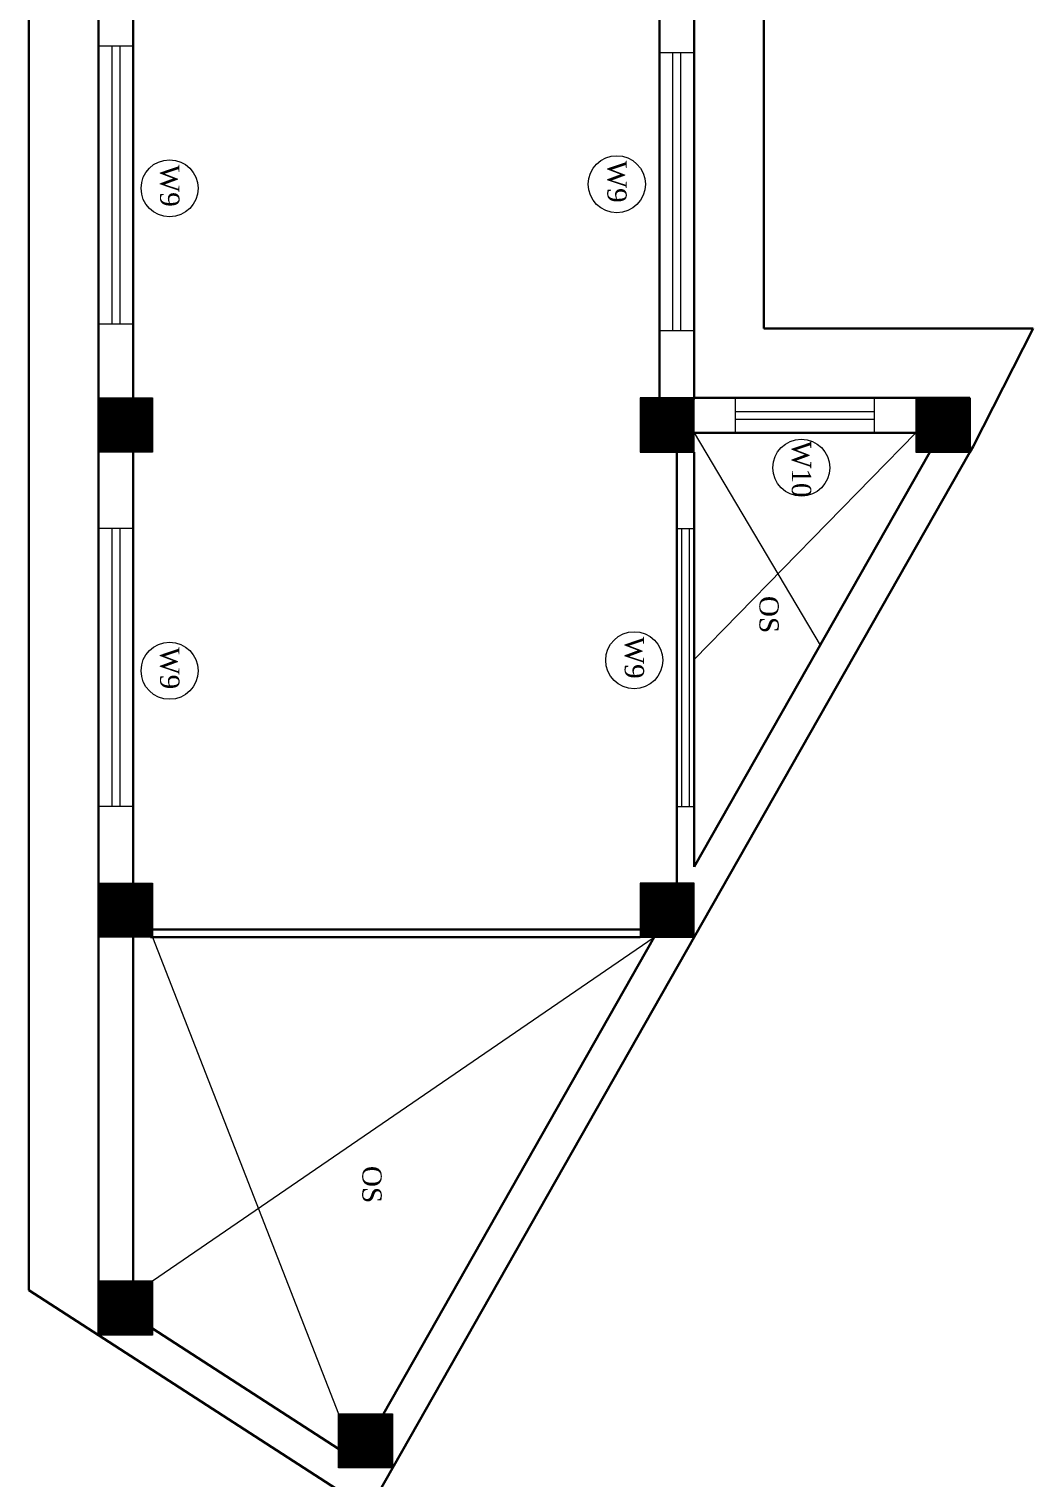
# Model space of a CAD drawing. Header units: inches. Extents: x 4069 to 291496, y -47643 to 12535.
# Drawn here: x 135862.7 to 136122.7, y -18065.3 to -17690.2 of the extents above; entities that cross this region are included whole.
import ezdxf

# ---------------------------------------------------------------- set-up
doc = ezdxf.new("R2010")
doc.units = ezdxf.units.IN
doc.header["$LTSCALE"] = 5
doc.header["$MEASUREMENT"] = 0
doc.layers.add('A-WALL', color=7, linetype='Continuous', lineweight=9)
doc.layers.add('Dw', color=2, linetype='Continuous', lineweight=18)
doc.layers.add('TEXT', color=6, linetype='Continuous')
doc.styles.add('ordinary', font='times.ttf')

msp = doc.modelspace()

# ---------------------------------------------------------------- hatches: boundary and pattern name
at = {"layer": 'A-WALL', "ltscale": 5}
h = msp.add_hatch(dxfattribs=at)
h.set_pattern_fill('ANSI31', color=256, angle=270)
h.set_pattern_definition([(315, (134390.9387, 6745.99599), (0.08838834765, 0.08838834765), [])])
h.paths.add_polyline_path([(135894.65985, -17785.70314), (135880.65985, -17785.70314), (135880.65985, -17799.70314), (135894.65985, -17799.70314)])
h = msp.add_hatch(dxfattribs=at)
h.set_pattern_fill('ANSI31', color=256, angle=270)
h.set_pattern_definition([(315, (134382.22104, 6636.37488), (0.08838834765, 0.08838834765), [])])
h.paths.add_polyline_path([(136020.94218, -17785.70314), (136020.94218, -17799.70314), (136034.94218, -17799.70314), (136034.94218, -17785.70314)])
h = msp.add_hatch(dxfattribs=at)
h.set_pattern_fill('ANSI31', color=256, angle=270)
h.set_pattern_definition([(315, (134453.60443, 6636.37488), (0.08838834765, 0.08838834765), [])])
h.paths.add_polyline_path([(136092.32557, -17785.70314), (136092.32557, -17799.70314), (136106.32557, -17799.70314), (136106.32557, -17785.70314)])
h = msp.add_hatch(dxfattribs=at)
h.set_pattern_fill('ANSI31', color=256, angle=270)
h.set_pattern_definition([(315, (134390.9387, 6620.4292), (0.08838834765, 0.08838834765), [])])
h.paths.add_polyline_path([(135894.65985, -17911.26993), (135880.65985, -17911.26993), (135880.65985, -17925.26993), (135894.65985, -17925.26993)])
h = msp.add_hatch(dxfattribs=at)
h.set_pattern_fill('ANSI31', color=256, angle=270)
h.set_pattern_definition([(315, (134382.22104, 6620.4292), (0.08838834765, 0.08838834765), [])])
h.paths.add_polyline_path([(136020.94218, -17925.26993), (136034.94218, -17925.26993), (136034.94218, -17911.26993), (136020.94218, -17911.26993)])
h = msp.add_hatch(dxfattribs=at)
h.set_pattern_fill('ANSI31', color=256, angle=270)
h.set_pattern_definition([(315, (134390.9387, 6517.41993), (0.08838834765, 0.08838834765), [])])
h.paths.add_polyline_path([(135894.65985, -18014.2792), (135880.65985, -18014.2792), (135880.65985, -18028.2792), (135894.65985, -18028.2792)])
h = msp.add_hatch(dxfattribs=at)
h.set_pattern_fill('ANSI31', color=256, angle=270)
h.set_pattern_definition([(315, (134453.11818, 6483.04256), (0.08838834765, 0.08838834765), [])])
h.paths.add_polyline_path([(135956.83932, -18048.65657), (135942.83932, -18048.65657), (135942.83932, -18062.65657), (135956.83932, -18062.65657)])

# ---------------------------------------------------------------- linework, layer by layer
at = {"layer": 'A-WALL', "lineweight": 30}
for p, q in [((135862.65985, -18016.64794), (135862.65985, -17660.7339)), ((135880.65985, -18028.2792), (135880.65985, -17661.16049)), ((136052.94218, -17665.24346), (136052.94218, -17767.70314)), ((135889.65985, -17785.70314), (135889.65985, -17675.49228)), ((136025.94218, -17785.70314), (136025.94218, -17678.81688)), ((136034.94218, -17678.81688), (136034.94218, -17785.70314)), ((136122.68631, -17767.70314), (136052.94218, -17767.70314)), ((136122.68631, -17767.70314), (136107.16342, -17798.22933)), ((136106.32557, -17785.70314), (136034.94218, -17785.70314)), ((136106.32557, -17799.70314), (136106.32557, -17785.70314)), ((136092.32557, -17794.70314), (136034.94218, -17794.70314)), ((136107.16342, -17798.22933), (136106.32557, -17799.70314)), ((135889.65985, -17911.26993), (135889.65985, -17799.70314)), ((135889.65985, -17807.48654), (135889.65985, -17799.70314)), ((136030.44218, -17911.26993), (136030.44218, -17799.70314)), ((136106.32557, -17799.70314), (136034.94218, -17925.26993)), ((136095.97291, -17799.70314), (136034.94218, -17907.05911)), ((136034.94218, -17799.70314), (136034.94218, -17907.05911)), ((135889.65985, -17903.48654), (135889.65985, -17911.26993)), ((135889.65985, -18014.2792), (135889.65985, -17925.26993)), ((136020.94218, -17923.26993), (135894.15985, -17923.26993)), ((136020.94218, -17925.26993), (135894.15985, -17925.26993)), ((136034.94218, -17925.26993), (135950.66596, -18073.51581)), ((136024.58952, -17925.26993), (135954.44551, -18048.65657)), ((135880.65985, -18028.2792), (135862.65985, -18016.64794)), ((135942.83932, -18057.74291), (135894.65985, -18026.61025)), ((135950.66596, -18073.51581), (135880.65985, -18028.2792))]:
    msp.add_line(p, q, dxfattribs=at)
at = {"layer": 'A-WALL', "ltscale": 5}
for p, q in [((135889.65985, -17694.59771), (135880.65985, -17694.59771)), ((136025.94218, -17696.26001), (136034.94218, -17696.26001)), ((135889.65985, -17766.59771), (135880.65985, -17766.59771)), ((136025.94218, -17768.26001), (136034.94218, -17768.26001)), ((136045.63388, -17794.70314), (136045.63388, -17785.70314)), ((136081.63388, -17794.70314), (136081.63388, -17785.70314)), ((136034.94218, -17794.70314), (136067.57761, -17849.65184)), ((136092.32557, -17794.70314), (136034.94218, -17853.38112)), ((135889.65985, -17819.48654), (135880.65985, -17819.48654)), ((136030.44218, -17819.48654), (136034.94218, -17819.48654)), ((135889.65985, -17891.48654), (135880.65985, -17891.48654)), ((136030.44218, -17891.48654), (136034.94218, -17891.48654)), ((135894.65985, -18014.2792), (136024.58952, -17925.26993)), ((135894.65985, -17925.26993), (135942.83932, -18048.65657))]:
    msp.add_line(p, q, dxfattribs=at)
for points in [[(135894.65985, -17785.70314), (135894.65985, -17799.70314), (135880.65985, -17799.70314), (135880.65985, -17785.70314)], [(136020.94218, -17785.70314), (136020.94218, -17799.70314), (136034.94218, -17799.70314), (136034.94218, -17785.70314)], [(136092.32557, -17785.70314), (136092.32557, -17799.70314), (136106.32557, -17799.70314), (136106.32557, -17785.70314)], [(135894.65985, -17911.26993), (135894.65985, -17925.26993), (135880.65985, -17925.26993), (135880.65985, -17911.26993)], [(136020.94218, -17911.26993), (136020.94218, -17925.26993), (136034.94218, -17925.26993), (136034.94218, -17911.26993)], [(135894.65985, -18014.2792), (135894.65985, -18028.2792), (135880.65985, -18028.2792), (135880.65985, -18014.2792)], [(135956.83932, -18048.65657), (135956.83932, -18062.65657), (135942.83932, -18062.65657), (135942.83932, -18048.65657)]]:
    msp.add_lwpolyline(points, close=True, dxfattribs=at)
for centre in [(135899.08089, -17731.41705), (136014.89874, -17730.3581), (136062.67609, -17803.74719), (136019.39874, -17853.58462), (135899.08089, -17856.30588)]:
    msp.add_circle(centre, 7.38406, dxfattribs=at)
at = {"layer": 'Dw', "color": 3}
for p, q in [((135884.15985, -17694.59771), (135884.15985, -17766.59771)), ((135886.15985, -17694.59771), (135886.15985, -17766.59771)), ((136029.44218, -17768.26001), (136029.44218, -17696.26001)), ((136031.44218, -17768.26001), (136031.44218, -17696.26001)), ((136045.63388, -17789.20314), (136081.63388, -17789.20314)), ((136045.63388, -17791.20314), (136081.63388, -17791.20314)), ((135884.15985, -17819.48654), (135884.15985, -17891.48654)), ((135886.15985, -17819.48654), (135886.15985, -17891.48654)), ((136031.69218, -17891.48654), (136031.69218, -17819.48654)), ((136033.69218, -17891.48654), (136033.69218, -17819.48654))]:
    msp.add_line(p, q, dxfattribs=at)

# ---------------------------------------------------------------- texts
at = {"layer": 'TEXT', "style": 'ordinary'}
for s, p in [('W9', (135896.63677, -17725.29953)), ('W9', (136012.45462, -17724.24058)), ('W10', (136060.23197, -17796.78958)), ('OS', (136051.83091, -17836.93878)), ('W9', (136016.95462, -17847.4671)), ('W9', (135896.63677, -17850.18836)), ('OS', (135949.00025, -17984.49147))]:
    msp.add_text(s, height=5, rotation=270, dxfattribs=at).set_placement(p)

doc.saveas('drawing.dxf')
